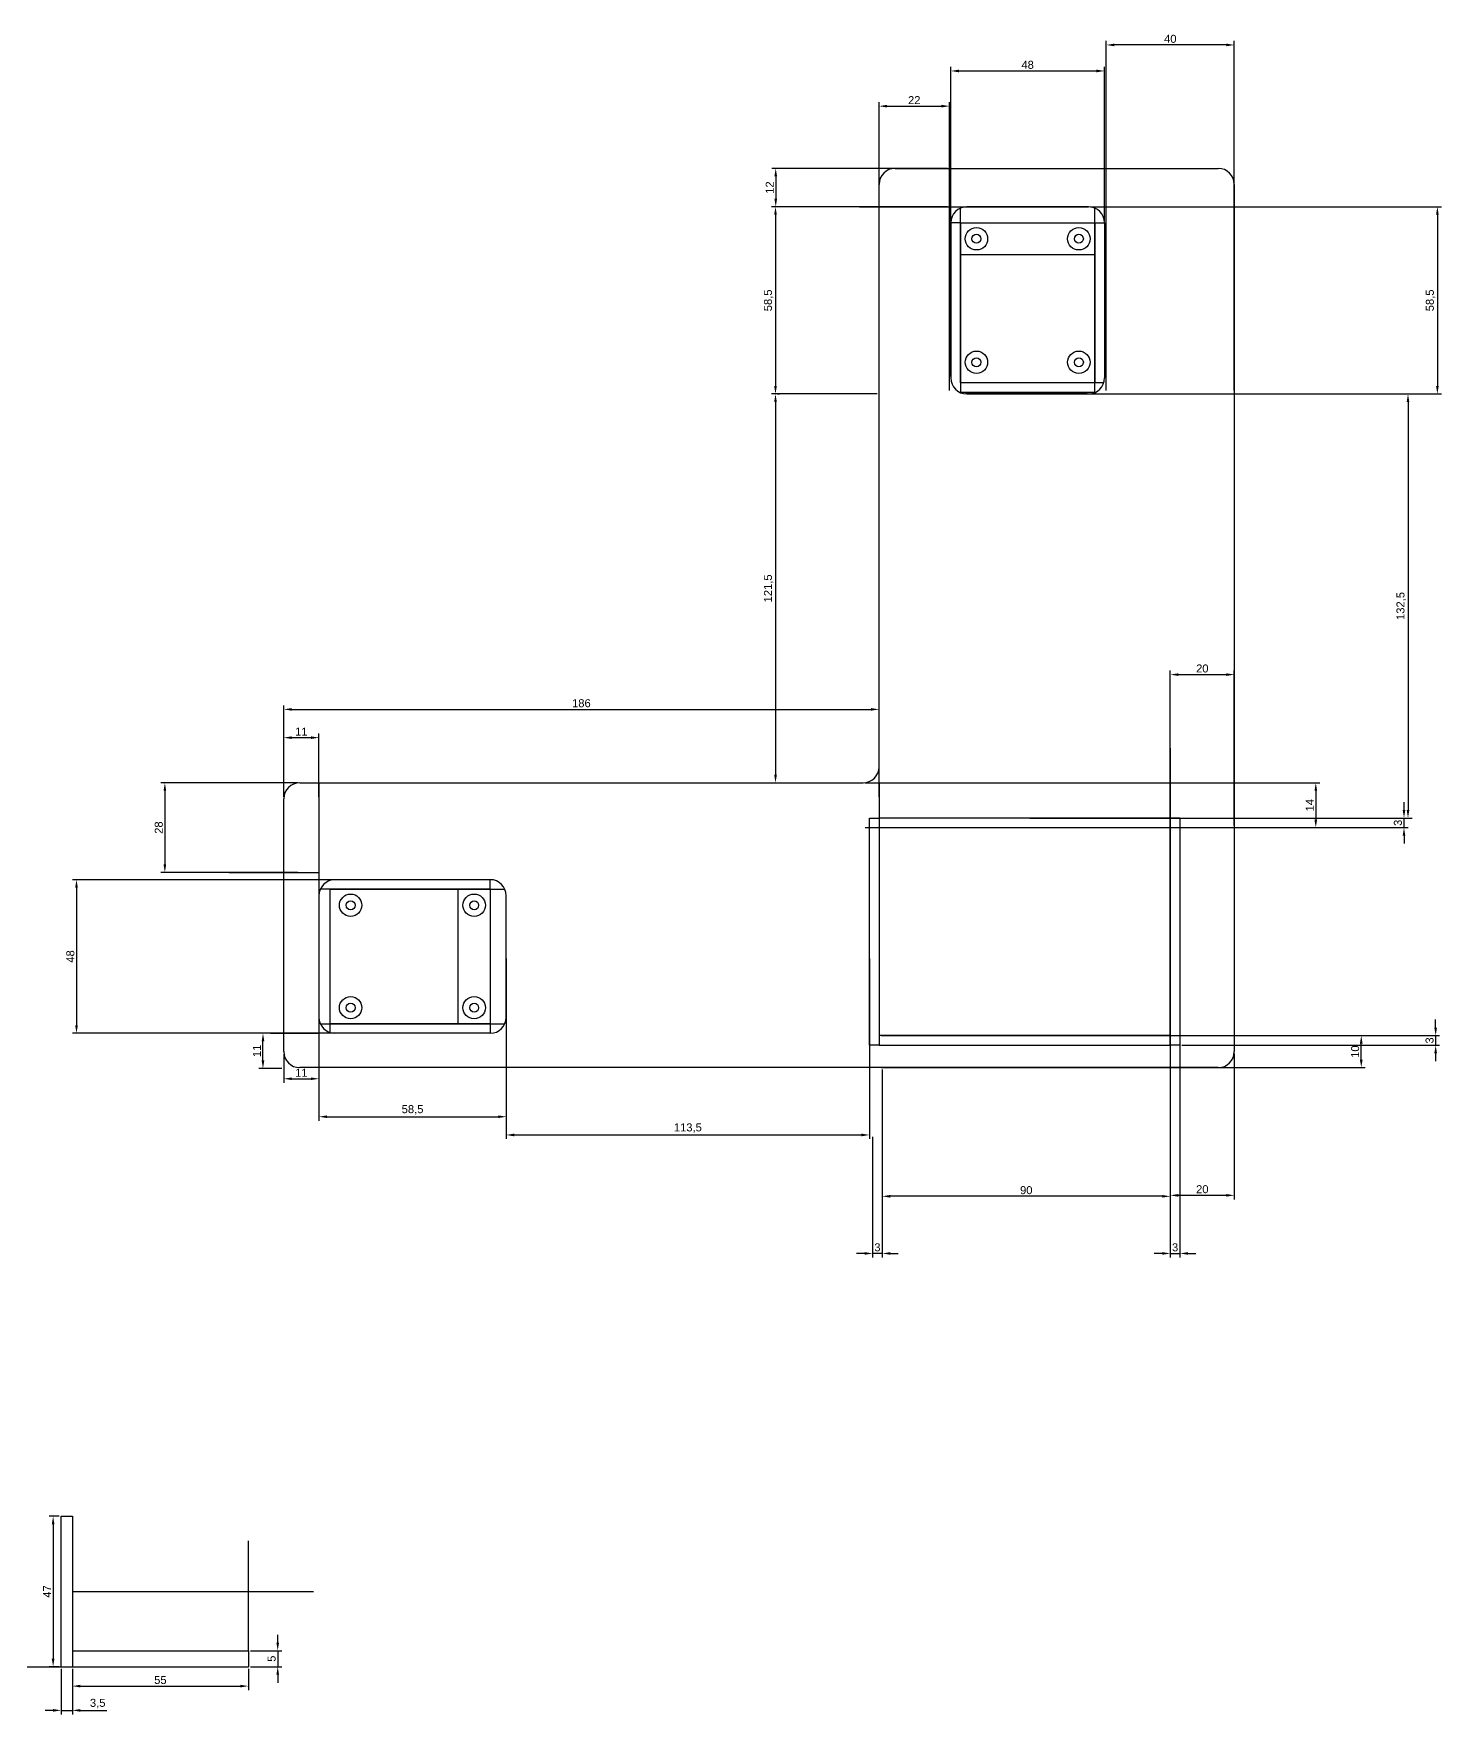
# Model space of a CAD drawing. Header units: millimetres. Extents: x 11 to 675, y 17 to 542.
# Drawn here: x 235 to 675, y 17 to 542 of the extents above; entities that cross this region are included whole.
import ezdxf

# ---------------------------------------------------------------- set-up
doc = ezdxf.new("R2010")
doc.units = ezdxf.units.MM
doc.styles.get("Standard").update_dxf_attribs({"font": 'arial.ttf'})
doc.dimstyles.new('ISO-25', dxfattribs={"dimtxt": 2.5, "dimasz": 2.5, "dimexe": 1.25, "dimexo": 0.625, "dimtad": 1, "dimtxsty": 'Standard', "dimcen": 2.5, "dimadec": 0, "dimazin": 0, "dimtfac": 1, "dimtmove": 0, "dimatfit": 3, "dimfxl": 1, "dimarcsym": 0})

# ---------------------------------------------------------------- blocks, each defined once
blk = doc.blocks.new('*D14')
at = {"color": 0, "lineweight": -2, "transparency": 16777216}
for p, q in [((243.38, 31.15), (243.38, 16.88)), ((246.88, 31.15), (246.88, 16.88)), ((240.88, 18.13), (238.38, 18.13)), ((243.38, 18.13), (246.88, 18.13)), ((249.38, 18.13), (257.7, 18.13))]:
    blk.add_line(p, q, dxfattribs=at)
at = {"color": 0, "transparency": 16777216}
for points in [[(240.88, 18.54), (240.88, 17.71), (243.38, 18.13)], [(249.38, 18.54), (249.38, 17.71), (246.88, 18.13)]]:
    blk.add_solid(points, dxfattribs=at)
at = {"layer": 'Defpoints', "color": 0, "transparency": 16777216}
for p in [(243.38, 31.77), (246.88, 31.77), (246.88, 18.13)]:
    blk.add_point(p, dxfattribs=at)
at = {"color": 0, "transparency": 16777216, "insert": (254.79, 20.25), "char_height": 2.5, "attachment_point": 5}
blk.add_mtext('3,5', dxfattribs=at)
blk = doc.blocks.new('*D15')
at = {"color": 0, "lineweight": -2, "transparency": 16777216}
for p, q in [((246.88, 31.15), (246.88, 24.46)), ((301.88, 31.15), (301.88, 24.46)), ((249.38, 25.71), (299.38, 25.71))]:
    blk.add_line(p, q, dxfattribs=at)
at = {"color": 0, "transparency": 16777216}
for points in [[(249.38, 26.13), (249.38, 25.29), (246.88, 25.71)], [(299.38, 26.13), (299.38, 25.29), (301.88, 25.71)]]:
    blk.add_solid(points, dxfattribs=at)
at = {"layer": 'Defpoints', "color": 0, "transparency": 16777216}
for p in [(246.88, 31.77), (301.88, 31.77), (301.88, 25.71)]:
    blk.add_point(p, dxfattribs=at)
at = {"color": 0, "transparency": 16777216, "insert": (274.38, 27.61), "char_height": 2.5, "attachment_point": 5}
blk.add_mtext('55', dxfattribs=at)
blk = doc.blocks.new('*D16')
at = {"color": 0, "lineweight": -2, "transparency": 16777216}
for p, q in [((302.51, 36.77), (312.29, 36.77)), ((311.04, 39.27), (311.04, 41.77)), ((311.04, 36.77), (311.04, 31.77)), ((302.51, 31.77), (312.29, 31.77)), ((311.04, 29.27), (311.04, 26.77))]:
    blk.add_line(p, q, dxfattribs=at)
at = {"color": 0, "transparency": 16777216}
for points in [[(310.62, 39.27), (311.46, 39.27), (311.04, 36.77)], [(310.62, 29.27), (311.46, 29.27), (311.04, 31.77)]]:
    blk.add_solid(points, dxfattribs=at)
at = {"layer": 'Defpoints', "color": 0, "transparency": 16777216}
for p in [(301.88, 36.77), (301.88, 31.77), (311.04, 31.77)]:
    blk.add_point(p, dxfattribs=at)
at = {"color": 0, "transparency": 16777216, "insert": (309.14, 34.27), "char_height": 2.5, "attachment_point": 5, "rotation": 90}
blk.add_mtext('5', dxfattribs=at)
blk = doc.blocks.new('*D17')
at = {"color": 0, "lineweight": -2, "transparency": 16777216}
for p, q in [((242.76, 78.77), (239.61, 78.77)), ((240.86, 76.27), (240.86, 34.27)), ((242.76, 31.77), (239.61, 31.77))]:
    blk.add_line(p, q, dxfattribs=at)
at = {"color": 0, "transparency": 16777216}
for points in [[(240.44, 76.27), (241.28, 76.27), (240.86, 78.77)], [(240.44, 34.27), (241.28, 34.27), (240.86, 31.77)]]:
    blk.add_solid(points, dxfattribs=at)
at = {"layer": 'Defpoints', "color": 0, "transparency": 16777216}
for p in [(243.38, 78.77), (240.86, 31.77), (243.38, 31.77)]:
    blk.add_point(p, dxfattribs=at)
at = {"color": 0, "transparency": 16777216, "insert": (238.98, 55.27), "char_height": 2.5, "attachment_point": 5, "rotation": 90}
blk.add_mtext('47', dxfattribs=at)
blk = doc.blocks.new('*D19')
at = {"color": 0, "lineweight": -2, "transparency": 16777216}
for p, q in [((312.92, 223.16), (312.92, 214.24)), ((323.92, 223.16), (323.92, 214.24)), ((315.42, 215.49), (321.42, 215.49))]:
    blk.add_line(p, q, dxfattribs=at)
at = {"color": 0, "transparency": 16777216}
for points in [[(315.42, 215.91), (315.42, 215.08), (312.92, 215.49)], [(321.42, 215.91), (321.42, 215.08), (323.92, 215.49)]]:
    blk.add_solid(points, dxfattribs=at)
at = {"layer": 'Defpoints', "color": 0, "transparency": 16777216}
for p in [(312.92, 223.79), (323.92, 223.79), (323.92, 215.49)]:
    blk.add_point(p, dxfattribs=at)
at = {"color": 0, "transparency": 16777216, "insert": (318.42, 217.37), "char_height": 2.5, "attachment_point": 5}
blk.add_mtext('11', dxfattribs=at)
blk = doc.blocks.new('*D22')
at = {"color": 0, "lineweight": -2, "transparency": 16777216}
for p, q in [((312.3, 229.7), (305.19, 229.7)), ((306.44, 221.2), (306.44, 227.2)), ((312.3, 218.7), (305.19, 218.7))]:
    blk.add_line(p, q, dxfattribs=at)
at = {"color": 0, "transparency": 16777216}
for points in [[(306.02, 227.2), (306.85, 227.2), (306.44, 229.7)], [(306.02, 221.2), (306.85, 221.2), (306.44, 218.7)]]:
    blk.add_solid(points, dxfattribs=at)
at = {"layer": 'Defpoints', "color": 0, "transparency": 16777216}
for p in [(306.44, 229.7), (312.92, 229.7), (312.92, 218.7)]:
    blk.add_point(p, dxfattribs=at)
at = {"color": 0, "transparency": 16777216, "insert": (304.56, 224.2), "char_height": 2.5, "attachment_point": 5, "rotation": 90}
blk.add_mtext('11', dxfattribs=at)
blk = doc.blocks.new('*D23')
at = {"color": 0, "lineweight": -2, "transparency": 16777216}
for p, q in [((317.3, 307.97), (274.53, 307.97)), ((275.78, 305.47), (275.78, 282.47)), ((317.3, 279.97), (274.53, 279.97))]:
    blk.add_line(p, q, dxfattribs=at)
at = {"color": 0, "transparency": 16777216}
for points in [[(275.36, 305.47), (276.19, 305.47), (275.78, 307.97)], [(275.36, 282.47), (276.19, 282.47), (275.78, 279.97)]]:
    blk.add_solid(points, dxfattribs=at)
at = {"layer": 'Defpoints', "color": 0, "transparency": 16777216}
for p in [(317.92, 307.97), (275.78, 279.97), (317.92, 279.97)]:
    blk.add_point(p, dxfattribs=at)
at = {"color": 0, "transparency": 16777216, "insert": (273.88, 293.97), "char_height": 2.5, "attachment_point": 5, "rotation": 90}
blk.add_mtext('28', dxfattribs=at)
blk = doc.blocks.new('*D24')
at = {"color": 0, "lineweight": -2, "transparency": 16777216}
for p, q in [((312.92, 303.6), (312.92, 323.33)), ((315.42, 322.08), (321.42, 322.08)), ((323.92, 303.6), (323.92, 323.33))]:
    blk.add_line(p, q, dxfattribs=at)
at = {"color": 0, "transparency": 16777216}
for points in [[(315.42, 322.49), (315.42, 321.66), (312.92, 322.08)], [(321.42, 322.49), (321.42, 321.66), (323.92, 322.08)]]:
    blk.add_solid(points, dxfattribs=at)
at = {"layer": 'Defpoints', "color": 0, "transparency": 16777216}
for p in [(323.92, 322.08), (312.92, 302.97), (323.92, 302.97)]:
    blk.add_point(p, dxfattribs=at)
at = {"color": 0, "transparency": 16777216, "insert": (318.42, 323.96), "char_height": 2.5, "attachment_point": 5}
blk.add_mtext('11', dxfattribs=at)
blk = doc.blocks.new('*D25')
at = {"color": 0, "lineweight": -2, "transparency": 16777216}
for p, q in [((312.92, 303.6), (312.92, 332.17)), ((315.42, 330.92), (496.42, 330.92)), ((498.92, 303.6), (498.92, 332.17))]:
    blk.add_line(p, q, dxfattribs=at)
at = {"color": 0, "transparency": 16777216}
for points in [[(315.42, 331.33), (315.42, 330.5), (312.92, 330.92)], [(496.42, 331.33), (496.42, 330.5), (498.92, 330.92)]]:
    blk.add_solid(points, dxfattribs=at)
at = {"layer": 'Defpoints', "color": 0, "transparency": 16777216}
for p in [(498.92, 330.92), (312.92, 302.97), (498.92, 302.97)]:
    blk.add_point(p, dxfattribs=at)
at = {"color": 0, "transparency": 16777216, "insert": (405.92, 332.82), "char_height": 2.5, "attachment_point": 5}
blk.add_mtext('186', dxfattribs=at)
blk = doc.blocks.new('*D26')
at = {"color": 0, "lineweight": -2, "transparency": 16777216}
for p, q in [((494.55, 307.97), (636.63, 307.97)), ((635.38, 305.47), (635.38, 296.47)), ((494.55, 293.97), (636.63, 293.97))]:
    blk.add_line(p, q, dxfattribs=at)
at = {"color": 0, "transparency": 16777216}
for points in [[(634.96, 305.47), (635.79, 305.47), (635.38, 307.97)], [(634.96, 296.47), (635.79, 296.47), (635.38, 293.97)]]:
    blk.add_solid(points, dxfattribs=at)
at = {"layer": 'Defpoints', "color": 0, "transparency": 16777216}
for p in [(493.92, 307.97), (493.92, 293.97), (635.38, 293.97)]:
    blk.add_point(p, dxfattribs=at)
at = {"color": 0, "transparency": 16777216, "insert": (633.5, 300.97), "char_height": 2.5, "attachment_point": 5, "rotation": 90}
blk.add_mtext('14', dxfattribs=at)
blk = doc.blocks.new('*D27')
at = {"color": 0, "lineweight": -2, "transparency": 16777216}
for p, q in [((499.55, 228.97), (650.83, 228.97)), ((649.58, 221.47), (649.58, 226.47)), ((499.55, 218.97), (650.83, 218.97))]:
    blk.add_line(p, q, dxfattribs=at)
at = {"color": 0, "transparency": 16777216}
for points in [[(649.16, 226.47), (650, 226.47), (649.58, 228.97)], [(649.16, 221.47), (650, 221.47), (649.58, 218.97)]]:
    blk.add_solid(points, dxfattribs=at)
at = {"layer": 'Defpoints', "color": 0, "transparency": 16777216}
for p in [(498.92, 228.97), (649.58, 228.97), (498.92, 218.97)]:
    blk.add_point(p, dxfattribs=at)
at = {"color": 0, "transparency": 16777216, "insert": (647.68, 223.97), "char_height": 2.5, "attachment_point": 5, "rotation": 90}
blk.add_mtext('10', dxfattribs=at)
blk = doc.blocks.new('*D28')
at = {"color": 0, "lineweight": -2, "transparency": 16777216}
for p, q in [((589.92, 223.35), (589.92, 177.81)), ((609.92, 223.35), (609.92, 177.81)), ((607.42, 179.06), (592.42, 179.06))]:
    blk.add_line(p, q, dxfattribs=at)
at = {"color": 0, "transparency": 16777216}
for points in [[(592.42, 179.48), (592.42, 178.64), (589.92, 179.06)], [(607.42, 179.48), (607.42, 178.64), (609.92, 179.06)]]:
    blk.add_solid(points, dxfattribs=at)
at = {"layer": 'Defpoints', "color": 0, "transparency": 16777216}
for p in [(589.92, 223.97), (609.92, 223.97), (589.92, 179.06)]:
    blk.add_point(p, dxfattribs=at)
at = {"color": 0, "transparency": 16777216, "insert": (599.92, 180.96), "char_height": 2.5, "attachment_point": 5}
blk.add_mtext('20', dxfattribs=at)
blk = doc.blocks.new('*D29')
at = {"color": 0, "lineweight": -2, "transparency": 16777216}
for p, q in [((499.92, 218.35), (499.92, 177.51)), ((589.92, 218.35), (589.92, 177.51)), ((587.42, 178.76), (502.42, 178.76))]:
    blk.add_line(p, q, dxfattribs=at)
at = {"color": 0, "transparency": 16777216}
for points in [[(502.42, 179.18), (502.42, 178.35), (499.92, 178.76)], [(587.42, 179.18), (587.42, 178.35), (589.92, 178.76)]]:
    blk.add_solid(points, dxfattribs=at)
at = {"layer": 'Defpoints', "color": 0, "transparency": 16777216}
for p in [(499.92, 218.97), (589.92, 218.97), (499.92, 178.76)]:
    blk.add_point(p, dxfattribs=at)
at = {"color": 0, "transparency": 16777216, "insert": (544.92, 180.67), "char_height": 2.5, "attachment_point": 5}
blk.add_mtext('90', dxfattribs=at)
blk = doc.blocks.new('*D30')
at = {"color": 0, "lineweight": -2, "transparency": 16777216}
for p, q in [((589.92, 294.6), (589.92, 343.03)), ((592.42, 341.78), (607.42, 341.78)), ((609.92, 294.6), (609.92, 343.03))]:
    blk.add_line(p, q, dxfattribs=at)
at = {"color": 0, "transparency": 16777216}
for points in [[(592.42, 342.2), (592.42, 341.37), (589.92, 341.78)], [(607.42, 342.2), (607.42, 341.37), (609.92, 341.78)]]:
    blk.add_solid(points, dxfattribs=at)
at = {"layer": 'Defpoints', "color": 0, "transparency": 16777216}
for p in [(609.92, 341.78), (589.92, 293.97), (609.92, 293.97)]:
    blk.add_point(p, dxfattribs=at)
at = {"color": 0, "transparency": 16777216, "insert": (599.92, 343.69), "char_height": 2.5, "attachment_point": 5}
blk.add_mtext('20', dxfattribs=at)
blk = doc.blocks.new('*D32')
at = {"color": 0, "lineweight": -2, "transparency": 16777216}
for p, q in [((498.92, 430.6), (498.92, 520.66)), ((520.92, 430.6), (520.92, 520.66)), ((501.42, 519.41), (518.42, 519.41))]:
    blk.add_line(p, q, dxfattribs=at)
at = {"color": 0, "transparency": 16777216}
for points in [[(501.42, 519.83), (501.42, 518.99), (498.92, 519.41)], [(518.42, 519.83), (518.42, 518.99), (520.92, 519.41)]]:
    blk.add_solid(points, dxfattribs=at)
at = {"layer": 'Defpoints', "color": 0, "transparency": 16777216}
for p in [(520.92, 519.41), (498.92, 429.97), (520.92, 429.97)]:
    blk.add_point(p, dxfattribs=at)
at = {"color": 0, "transparency": 16777216, "insert": (509.92, 521.29), "char_height": 2.5, "attachment_point": 5}
blk.add_mtext('22', dxfattribs=at)
blk = doc.blocks.new('*D33')
at = {"color": 0, "lineweight": -2, "transparency": 16777216}
for p, q in [((569.92, 430.6), (569.92, 539.78)), ((607.42, 538.53), (572.42, 538.53)), ((609.92, 430.6), (609.92, 539.78))]:
    blk.add_line(p, q, dxfattribs=at)
at = {"color": 0, "transparency": 16777216}
for points in [[(572.42, 538.95), (572.42, 538.12), (569.92, 538.53)], [(607.42, 538.95), (607.42, 538.12), (609.92, 538.53)]]:
    blk.add_solid(points, dxfattribs=at)
at = {"layer": 'Defpoints', "color": 0, "transparency": 16777216}
for p in [(569.92, 538.53), (569.92, 429.97), (609.92, 429.97)]:
    blk.add_point(p, dxfattribs=at)
at = {"color": 0, "transparency": 16777216, "insert": (589.92, 540.44), "char_height": 2.5, "attachment_point": 5}
blk.add_mtext('40', dxfattribs=at)
blk = doc.blocks.new('*D34')
at = {"color": 0, "lineweight": -2, "transparency": 16777216}
for p, q in [((520.3, 499.97), (465.39, 499.97)), ((466.64, 497.47), (466.64, 490.47)), ((520.3, 487.97), (465.39, 487.97))]:
    blk.add_line(p, q, dxfattribs=at)
at = {"color": 0, "transparency": 16777216}
for points in [[(466.22, 497.47), (467.06, 497.47), (466.64, 499.97)], [(466.22, 490.47), (467.06, 490.47), (466.64, 487.97)]]:
    blk.add_solid(points, dxfattribs=at)
at = {"layer": 'Defpoints', "color": 0, "transparency": 16777216}
for p in [(520.92, 499.97), (466.64, 487.97), (520.92, 487.97)]:
    blk.add_point(p, dxfattribs=at)
at = {"color": 0, "transparency": 16777216, "insert": (464.76, 493.97), "char_height": 2.5, "attachment_point": 5, "rotation": 90}
blk.add_mtext('12', dxfattribs=at)
blk = doc.blocks.new('*D40')
at = {"color": 0, "lineweight": -2, "transparency": 16777216}
for p, q in [((498.3, 487.97), (465.32, 487.97)), ((466.57, 485.47), (466.57, 431.97)), ((498.3, 429.47), (465.32, 429.47))]:
    blk.add_line(p, q, dxfattribs=at)
at = {"color": 0, "transparency": 16777216}
for points in [[(466.15, 485.47), (466.99, 485.47), (466.57, 487.97)], [(466.15, 431.97), (466.99, 431.97), (466.57, 429.47)]]:
    blk.add_solid(points, dxfattribs=at)
at = {"layer": 'Defpoints', "color": 0, "transparency": 16777216}
for p in [(498.92, 487.97), (466.57, 429.47), (498.92, 429.47)]:
    blk.add_point(p, dxfattribs=at)
at = {"color": 0, "transparency": 16777216, "insert": (464.44, 458.72), "char_height": 2.5, "attachment_point": 5, "rotation": 90}
blk.add_mtext('58,5', dxfattribs=at)
blk = doc.blocks.new('*D41')
at = {"color": 0, "lineweight": -2, "transparency": 16777216}
for p, q in [((466.57, 426.97), (466.57, 310.47)), ((467.2, 429.47), (467.82, 429.47)), ((467.2, 307.97), (467.82, 307.97))]:
    blk.add_line(p, q, dxfattribs=at)
at = {"color": 0, "transparency": 16777216}
for points in [[(466.15, 426.97), (466.99, 426.97), (466.57, 429.47)], [(466.15, 310.47), (466.99, 310.47), (466.57, 307.97)]]:
    blk.add_solid(points, dxfattribs=at)
at = {"layer": 'Defpoints', "color": 0, "transparency": 16777216}
for p in [(466.57, 429.47), (466.57, 307.97), (466.57, 307.97)]:
    blk.add_point(p, dxfattribs=at)
at = {"color": 0, "transparency": 16777216, "insert": (464.44, 368.72), "char_height": 2.5, "attachment_point": 5, "rotation": 90}
blk.add_mtext('121,5', dxfattribs=at)
blk = doc.blocks.new('*D49')
at = {"color": 0, "lineweight": -2, "transparency": 16777216}
for p, q in [((662.94, 299.47), (662.94, 301.97)), ((593.55, 296.97), (664.19, 296.97)), ((662.94, 293.97), (662.94, 296.97)), ((593.55, 293.97), (664.19, 293.97)), ((662.94, 291.47), (662.94, 288.97))]:
    blk.add_line(p, q, dxfattribs=at)
at = {"color": 0, "transparency": 16777216}
for points in [[(662.52, 299.47), (663.35, 299.47), (662.94, 296.97)], [(662.52, 291.47), (663.35, 291.47), (662.94, 293.97)]]:
    blk.add_solid(points, dxfattribs=at)
at = {"layer": 'Defpoints', "color": 0, "transparency": 16777216}
for p in [(592.92, 296.97), (662.94, 296.97), (592.92, 293.97)]:
    blk.add_point(p, dxfattribs=at)
at = {"color": 0, "transparency": 16777216, "insert": (661.03, 295.47), "char_height": 2.5, "attachment_point": 5, "rotation": 90}
blk.add_mtext('3', dxfattribs=at)
blk = doc.blocks.new('*D50')
at = {"color": 0, "lineweight": -2, "transparency": 16777216}
for p, q in [((589.92, 228.35), (589.92, 159.66)), ((592.92, 228.35), (592.92, 159.66)), ((587.42, 160.91), (584.92, 160.91)), ((589.92, 160.91), (592.92, 160.91)), ((595.42, 160.91), (597.92, 160.91))]:
    blk.add_line(p, q, dxfattribs=at)
at = {"color": 0, "transparency": 16777216}
for points in [[(587.42, 161.32), (587.42, 160.49), (589.92, 160.91)], [(595.42, 161.32), (595.42, 160.49), (592.92, 160.91)]]:
    blk.add_solid(points, dxfattribs=at)
at = {"layer": 'Defpoints', "color": 0, "transparency": 16777216}
for p in [(589.92, 228.97), (592.92, 228.97), (592.92, 160.91)]:
    blk.add_point(p, dxfattribs=at)
at = {"color": 0, "transparency": 16777216, "insert": (591.42, 162.81), "char_height": 2.5, "attachment_point": 5}
blk.add_mtext('3', dxfattribs=at)
blk = doc.blocks.new('*D52')
at = {"color": 0, "lineweight": -2, "transparency": 16777216}
for p, q in [((382.43, 253.08), (382.43, 196.68)), ((495.93, 253.08), (495.93, 196.68)), ((384.93, 197.93), (493.43, 197.93))]:
    blk.add_line(p, q, dxfattribs=at)
at = {"color": 0, "transparency": 16777216}
for points in [[(384.93, 198.35), (384.93, 197.51), (382.43, 197.93)], [(493.43, 198.35), (493.43, 197.51), (495.93, 197.93)]]:
    blk.add_solid(points, dxfattribs=at)
at = {"layer": 'Defpoints', "color": 0, "transparency": 16777216}
for p in [(382.43, 253.7), (495.93, 253.7), (495.93, 197.93)]:
    blk.add_point(p, dxfattribs=at)
at = {"color": 0, "transparency": 16777216, "insert": (439.18, 200.06), "char_height": 2.5, "attachment_point": 5}
blk.add_mtext('113,5', dxfattribs=at)
blk = doc.blocks.new('*D53')
at = {"color": 0, "lineweight": -2, "transparency": 16777216}
for p, q in [((672.83, 231.47), (672.83, 233.97)), ((593.55, 228.97), (674.08, 228.97)), ((593.55, 225.97), (674.08, 225.97)), ((672.83, 228.97), (672.83, 225.97)), ((672.83, 223.47), (672.83, 220.97))]:
    blk.add_line(p, q, dxfattribs=at)
at = {"color": 0, "transparency": 16777216}
for points in [[(672.41, 231.47), (673.25, 231.47), (672.83, 228.97)], [(672.41, 223.47), (673.25, 223.47), (672.83, 225.97)]]:
    blk.add_solid(points, dxfattribs=at)
at = {"layer": 'Defpoints', "color": 0, "transparency": 16777216}
for p in [(592.92, 228.97), (592.92, 225.97), (672.83, 225.97)]:
    blk.add_point(p, dxfattribs=at)
at = {"color": 0, "transparency": 16777216, "insert": (670.93, 227.47), "char_height": 2.5, "attachment_point": 5, "rotation": 90}
blk.add_mtext('3', dxfattribs=at)
blk = doc.blocks.new('*D54')
at = {"color": 0, "lineweight": -2, "transparency": 16777216}
for p, q in [((564.98, 487.97), (674.62, 487.97)), ((673.37, 485.47), (673.37, 431.97)), ((564.98, 429.47), (674.62, 429.47))]:
    blk.add_line(p, q, dxfattribs=at)
at = {"color": 0, "transparency": 16777216}
for points in [[(672.95, 485.47), (673.78, 485.47), (673.37, 487.97)], [(672.95, 431.97), (673.78, 431.97), (673.37, 429.47)]]:
    blk.add_solid(points, dxfattribs=at)
at = {"layer": 'Defpoints', "color": 0, "transparency": 16777216}
for p in [(564.35, 487.97), (564.35, 429.47), (673.37, 429.47)]:
    blk.add_point(p, dxfattribs=at)
at = {"color": 0, "transparency": 16777216, "insert": (671.24, 458.72), "char_height": 2.5, "attachment_point": 5, "rotation": 90}
blk.add_mtext('58,5', dxfattribs=at)
blk = doc.blocks.new('*D56')
at = {"color": 0, "lineweight": -2, "transparency": 16777216}
for p, q in [((323.92, 234.08), (323.92, 202.38)), ((382.43, 234.08), (382.43, 202.38)), ((326.42, 203.63), (379.93, 203.63))]:
    blk.add_line(p, q, dxfattribs=at)
at = {"color": 0, "transparency": 16777216}
for points in [[(326.42, 204.05), (326.42, 203.21), (323.92, 203.63)], [(379.93, 204.05), (379.93, 203.21), (382.43, 203.63)]]:
    blk.add_solid(points, dxfattribs=at)
at = {"layer": 'Defpoints', "color": 0, "transparency": 16777216}
for p in [(323.92, 234.7), (382.43, 234.7), (382.43, 203.63)]:
    blk.add_point(p, dxfattribs=at)
at = {"color": 0, "transparency": 16777216, "insert": (353.17, 205.76), "char_height": 2.5, "attachment_point": 5}
blk.add_mtext('58,5', dxfattribs=at)
blk = doc.blocks.new('*D57')
at = {"color": 0, "lineweight": -2, "transparency": 16777216}
for p, q in [((372.94, 277.7), (246.92, 277.7)), ((248.17, 275.2), (248.17, 232.2)), ((372.94, 229.7), (246.92, 229.7))]:
    blk.add_line(p, q, dxfattribs=at)
at = {"color": 0, "transparency": 16777216}
for points in [[(247.75, 275.2), (248.58, 275.2), (248.17, 277.7)], [(247.75, 232.2), (248.58, 232.2), (248.17, 229.7)]]:
    blk.add_solid(points, dxfattribs=at)
at = {"layer": 'Defpoints', "color": 0, "transparency": 16777216}
for p in [(373.57, 277.7), (248.17, 229.7), (373.57, 229.7)]:
    blk.add_point(p, dxfattribs=at)
at = {"color": 0, "transparency": 16777216, "insert": (246.26, 253.7), "char_height": 2.5, "attachment_point": 5, "rotation": 90}
blk.add_mtext('48', dxfattribs=at)
blk = doc.blocks.new('*D58')
at = {"color": 0, "lineweight": -2, "transparency": 16777216}
for p, q in [((521.35, 483.6), (521.35, 531.66)), ((569.35, 483.6), (569.35, 531.66)), ((523.85, 530.41), (566.85, 530.41))]:
    blk.add_line(p, q, dxfattribs=at)
at = {"color": 0, "transparency": 16777216}
for points in [[(523.85, 530.82), (523.85, 529.99), (521.35, 530.41)], [(566.85, 530.82), (566.85, 529.99), (569.35, 530.41)]]:
    blk.add_solid(points, dxfattribs=at)
at = {"layer": 'Defpoints', "color": 0, "transparency": 16777216}
for p in [(569.35, 530.41), (521.35, 482.97), (569.35, 482.97)]:
    blk.add_point(p, dxfattribs=at)
at = {"color": 0, "transparency": 16777216, "insert": (545.35, 532.31), "char_height": 2.5, "attachment_point": 5}
blk.add_mtext('48', dxfattribs=at)
blk = doc.blocks.new('*D59')
at = {"color": 0, "lineweight": -2, "transparency": 16777216}
for p, q in [((545.98, 429.47), (665.44, 429.47)), ((664.19, 426.97), (664.19, 299.47)), ((545.98, 296.97), (665.44, 296.97))]:
    blk.add_line(p, q, dxfattribs=at)
at = {"color": 0, "transparency": 16777216}
for points in [[(663.77, 426.97), (664.6, 426.97), (664.19, 429.47)], [(663.77, 299.47), (664.6, 299.47), (664.19, 296.97)]]:
    blk.add_solid(points, dxfattribs=at)
at = {"layer": 'Defpoints', "color": 0, "transparency": 16777216}
for p in [(545.35, 429.47), (545.35, 296.97), (664.19, 296.97)]:
    blk.add_point(p, dxfattribs=at)
at = {"color": 0, "transparency": 16777216, "insert": (662.06, 363.22), "char_height": 2.5, "attachment_point": 5, "rotation": 90}
blk.add_mtext('132,5', dxfattribs=at)
blk = doc.blocks.new('*D61')
at = {"color": 0, "lineweight": -2, "transparency": 16777216}
for p, q in [((496.92, 197.31), (496.92, 159.66)), ((499.92, 197.31), (499.92, 159.66)), ((494.42, 160.91), (491.92, 160.91)), ((499.92, 160.91), (496.92, 160.91)), ((502.42, 160.91), (504.92, 160.91))]:
    blk.add_line(p, q, dxfattribs=at)
at = {"color": 0, "transparency": 16777216}
for points in [[(494.42, 161.32), (494.42, 160.49), (496.92, 160.91)], [(502.42, 161.32), (502.42, 160.49), (499.92, 160.91)]]:
    blk.add_solid(points, dxfattribs=at)
at = {"layer": 'Defpoints', "color": 0, "transparency": 16777216}
for p in [(496.92, 197.93), (499.92, 197.93), (496.92, 160.91)]:
    blk.add_point(p, dxfattribs=at)
at = {"color": 0, "transparency": 16777216, "insert": (498.42, 162.81), "char_height": 2.5, "attachment_point": 5}
blk.add_mtext('3', dxfattribs=at)

msp = doc.modelspace()

# ---------------------------------------------------------------- linework, layer by layer
for p, q in [((503.921, 499.972), (604.921, 499.972)), ((498.921, 312.972), (498.921, 494.972)), ((609.921, 494.972), (609.921, 223.972)), ((492.843, 487.972), (564.351, 487.972)), ((520.921, 483.476), (520.921, 434.972)), ((524.351, 432.967), (524.351, 487.554)), ((564.351, 487.972), (526.351, 487.972)), ((566.351, 432.967), (566.351, 487.554)), ((521.351, 482.972), (521.351, 434.467)), ((524.351, 482.967), (521.351, 482.967)), ((524.351, 482.972), (524.351, 429.885)), ((524.351, 482.972), (524.351, 432.967)), ((524.351, 482.967), (566.351, 482.972)), ((566.351, 429.885), (566.351, 482.972)), ((566.351, 482.972), (566.351, 432.967)), ((566.351, 482.967), (569.351, 482.967)), ((569.351, 482.972), (569.351, 434.467)), ((566.351, 472.967), (524.351, 472.967)), ((566.351, 432.967), (524.351, 432.967)), ((569.12, 432.967), (566.351, 432.967)), ((566.539, 429.972), (524.479, 429.972)), ((525.921, 429.972), (563.921, 429.972)), ((526.351, 429.467), (564.351, 429.467)), ((589.921, 318.815), (589.921, 200.579)), ((317.921, 307.972), (493.921, 307.972)), ((323.921, 307.972), (323.921, 219.243)), ((498.921, 307.972), (498.921, 228.972)), ((312.921, 223.972), (312.921, 302.972)), ((295.912, 279.972), (323.921, 279.972)), ((377.426, 274.704), (324.339, 274.704)), ((327.421, 232.704), (327.421, 274.704)), ((377.426, 274.704), (327.421, 274.704)), ((327.421, 274.704), (382.009, 274.704)), ((377.426, 277.704), (328.921, 277.704)), ((367.421, 232.704), (367.421, 274.704)), ((377.421, 274.704), (377.421, 277.704)), ((377.421, 274.704), (377.426, 232.704)), ((323.921, 272.704), (323.921, 234.704)), ((382.426, 234.704), (382.426, 272.704)), ((324.339, 232.704), (377.426, 232.704)), ((377.426, 232.704), (327.421, 232.704)), ((327.421, 232.704), (382.009, 232.704)), ((327.421, 229.934), (327.421, 232.704)), ((377.421, 232.704), (377.421, 229.704)), ((308.744, 229.704), (323.921, 229.704)), ((377.426, 229.704), (328.921, 229.704)), ((604.921, 218.972), (317.921, 218.972)), ((243.383, 31.772), (243.383, 78.772)), ((243.383, 78.772), (246.883, 78.772)), ((246.883, 78.772), (246.883, 31.772)), ((301.883, 36.772), (301.883, 71.081)), ((246.883, 55.272), (322.222, 55.272)), ((246.883, 36.772), (301.883, 36.772)), ((301.883, 36.772), (301.883, 31.772)), ((179.834, 31.772), (301.883, 31.772))]:
    msp.add_line(p, q)
for points in [[(495.919, 296.972), (498.921, 296.972), (498.921, 225.972), (495.919, 225.972)], [(498.919, 293.972), (589.919, 293.972), (589.919, 296.972), (498.919, 296.972)], [(589.921, 296.987), (592.923, 296.987), (592.923, 225.987), (589.921, 225.987)], [(498.921, 225.972), (589.921, 225.972), (589.921, 228.972), (498.921, 228.972)]]:
    msp.add_lwpolyline(points, close=True)
for centre, radius in [((529.351, 477.97), 3.5), ((529.351, 477.97), 1.4), ((561.351, 477.97), 3.5), ((561.351, 477.97), 1.4), ((529.351, 439.37), 3.5), ((561.351, 439.37), 3.5), ((529.351, 439.37), 1.4), ((561.351, 439.37), 1.4), ((333.824, 269.704), 3.5), ((372.424, 269.704), 3.5), ((333.824, 269.704), 1.4), ((372.424, 269.704), 1.4), ((333.824, 237.704), 3.5), ((333.824, 237.704), 1.4), ((372.424, 237.704), 3.5), ((372.424, 237.704), 1.4)]:
    msp.add_circle(centre, radius)
for centre, start, end in [((503.921, 494.972), 90, 180), ((604.921, 494.972), 0, 90), ((526.351, 482.972), 90, 180), ((564.351, 482.972), 360, 90), ((526.351, 434.467), 180, 270), ((564.351, 434.467), 270, 360), ((493.921, 312.972), 270, 360), ((317.921, 302.972), 90, 180), ((328.921, 272.704), 90, 180), ((377.426, 272.704), 0, 90), ((328.921, 234.704), 180, 270), ((377.426, 234.704), 270, 0), ((317.921, 223.972), 180, 270), ((604.921, 223.972), 270, 0)]:
    msp.add_arc(centre, 5, start, end)

# ---------------------------------------------------------------- dimensions: what is measured, and where the dimension line sits
for base, p1, p2, picture, middle in [((569.921, 538.534), (609.921, 429.972), (569.921, 429.972), '*D33', (589.921, 540.435)), ((569.351, 530.406), (521.351, 482.972), (569.351, 482.972), '*D58', (545.351, 532.307)), ((520.921, 519.411), (498.921, 429.972), (520.921, 429.972), '*D32', (509.921, 521.292)), ((609.921, 341.784), (589.921, 293.972), (609.921, 293.972), '*D30', (599.921, 343.685)), ((498.921, 330.916), (312.921, 302.972), (498.921, 302.972), '*D25', (405.921, 332.817)), ((323.921, 322.077), (312.921, 302.972), (323.921, 302.972), '*D24', (318.421, 323.957)), ((495.926, 197.931), (382.426, 253.704), (495.926, 253.704), '*D52', (439.176, 200.058)), ((382.426, 203.63), (323.9214, 234.7039), (382.426, 234.7039), '*D56', (353.1737, 205.7574)), ((592.923, 160.908), (589.921, 228.972), (592.923, 228.972), '*D50', (591.422, 162.811)), ((323.925, 215.493), (312.925, 223.79), (323.925, 223.79), '*D19', (318.425, 217.373)), ((589.921, 179.061), (609.921, 223.972), (589.921, 223.972), '*D28', (599.921, 180.962)), ((499.921, 178.765), (589.921, 218.972), (499.921, 218.972), '*D29', (544.921, 180.666)), ((496.921, 160.908), (499.921, 197.931), (496.921, 197.931), '*D61', (498.421, 162.811)), ((246.883, 18.125), (243.383, 31.772), (246.883, 31.772), '*D14', (254.792, 20.253)), ((301.883, 25.711), (246.883, 31.772), (301.883, 31.772), '*D15', (274.383, 27.607))]:
    dim = msp.add_linear_dim(base=base, p1=p1, p2=p2, dimstyle='ISO-25')
    dim.commit()
    dim.dimension.update_dxf_attribs({"geometry": picture, "text_midpoint": middle})
for base, p1, p2, picture, middle in [((466.639, 487.972), (520.921, 499.972), (520.921, 487.972), '*D34', (464.759, 493.972)), ((466.57, 429.472), (498.921, 487.972), (498.921, 429.472), '*D40', (464.443, 458.722)), ((673.366, 429.472), (564.351, 487.972), (564.351, 429.472), '*D54', (671.239, 458.722)), ((466.57, 307.972), (466.57, 429.472), (466.57, 307.972), '*D41', (464.443, 368.722)), ((664.186, 296.967), (545.351, 429.467), (545.351, 296.967), '*D59', (662.059, 363.217)), ((275.777, 279.972), (317.921, 307.972), (317.921, 279.972), '*D23', (273.876, 293.972)), ((635.377, 293.972), (493.921, 307.972), (493.921, 293.972), '*D26', (633.496, 300.972)), ((662.936, 296.972), (592.923, 293.972), (592.923, 296.972), '*D49', (661.034, 295.472)), ((248.165, 229.704), (373.565, 277.704), (373.565, 229.704), '*D57', (246.264, 253.704)), ((672.831, 225.972), (592.923, 228.972), (592.923, 225.972), '*D53', (670.929, 227.472)), ((306.437, 229.704), (312.925, 218.704), (312.925, 229.704), '*D22', (304.557, 224.204)), ((649.579, 228.972), (498.921, 218.972), (498.921, 228.972), '*D27', (647.678, 223.972)), ((240.859, 31.772), (243.383, 78.772), (243.383, 31.772), '*D17', (238.984, 55.272)), ((311.04, 31.772), (301.883, 36.772), (301.883, 31.772), '*D16', (309.144, 34.272))]:
    dim = msp.add_linear_dim(base=base, p1=p1, p2=p2, angle=90, dimstyle='ISO-25')
    dim.commit()
    dim.dimension.update_dxf_attribs({"geometry": picture, "text_midpoint": middle})

doc.saveas('drawing.dxf')
